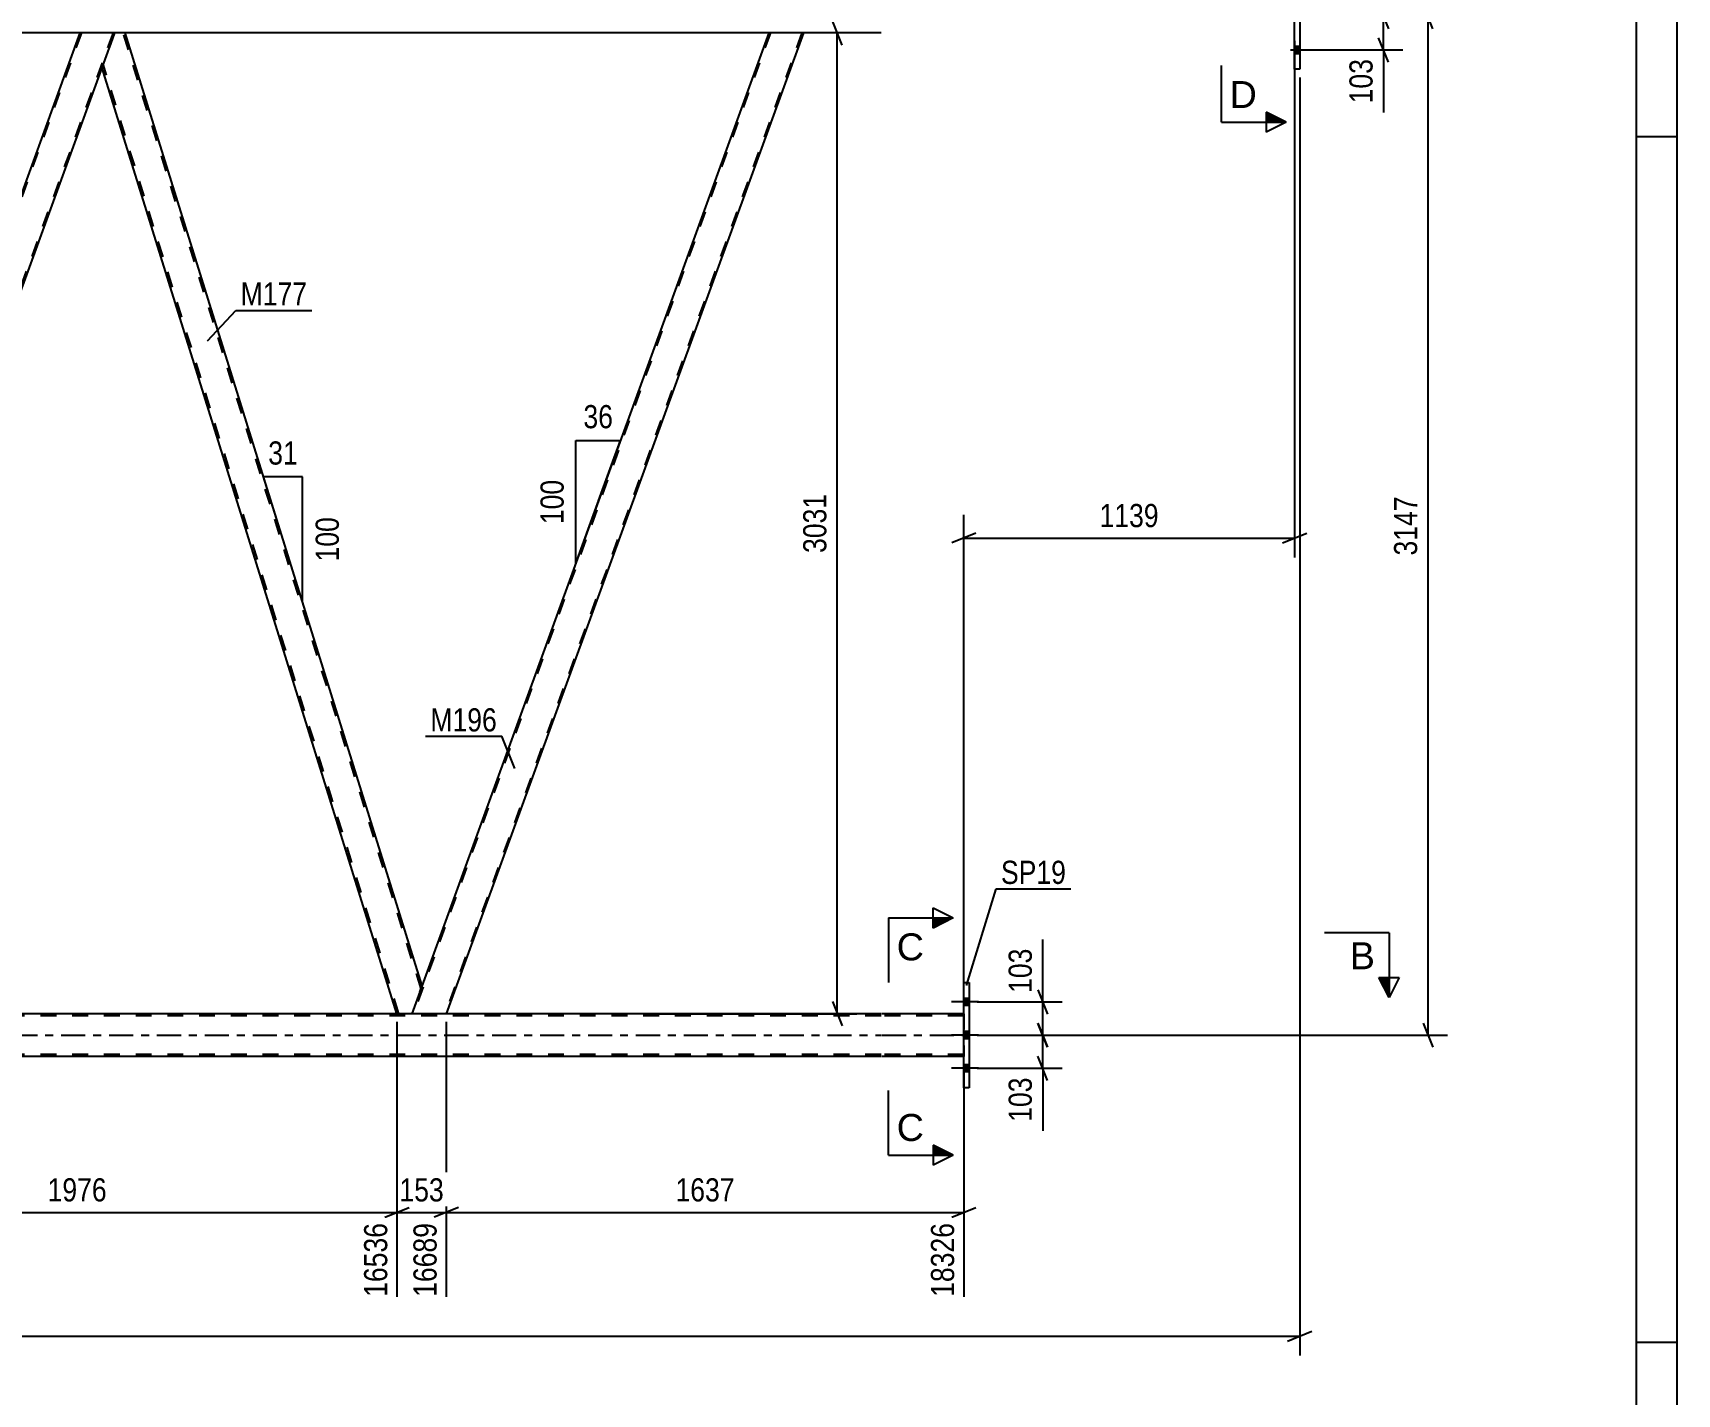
# Model space of a CAD drawing. Header units: millimetres. Extents: x 0 to 841, y 0 to 594.
# Drawn here: x 637.8 to 841, y 291.6 to 459.8 of the extents above; entities that cross this region are included whole.
import ezdxf

# ---------------------------------------------------------------- set-up
doc = ezdxf.new("R2010")
doc.units = ezdxf.units.MM
doc.linetypes.add('DXK_LINE_DOT2', pattern=[3.9198, 1.9599, -1.9599])
doc.linetypes.add('DXK_LINE_DOT3', pattern=[5.9187, 2.979, -0.9799, 0.9799, -0.9799])
doc.styles.add('Arial', font='ARIAL.TTF', dxfattribs={"height": 0.2})
doc.styles.add('Arial Narrow', font='ARIALN.TTF', dxfattribs={"height": 0.2})

# ---------------------------------------------------------------- blocks, each defined once
blk = doc.blocks.new('Unknown-318885291-1133')
at = {"color": 5, "linetype": 'Continuous'}
for p, q in [((841, 0), (841, 594)), ((836, 5), (836, 589)), ((841, 447), (836, 447)), ((841, 298), (836, 298))]:
    blk.add_line(p, q, dxfattribs=at)
blk = doc.blocks.new('Part-318885291-3918 - 3904')
at = {"color": 7, "linetype": 'DXK_LINE_DOT2'}
for p, q in [((728.95, 459.85), (684.83, 338.63)), ((732.86, 459.85), (688.74, 338.63)), ((685.9, 342.05), (684.66, 338.63)), ((688.91, 338.63), (684.66, 338.63))]:
    blk.add_line(p, q, dxfattribs=at)
at = {"color": 2, "linetype": 'Continuous'}
for p, q in [((728.78, 459.85), (685.9, 342.05)), ((733.04, 459.85), (688.91, 338.63)), ((733.04, 459.85), (728.78, 459.85))]:
    blk.add_line(p, q, dxfattribs=at)
blk = doc.blocks.new('Part-318885291-3930 - 3904')
at = {"color": 2, "linetype": 'Continuous'}
for p, q in [((643.64, 459.85), (564.08, 459.85)), ((728.78, 459.85), (649.22, 459.85)), ((742.64, 459.85), (733.04, 459.85))]:
    blk.add_line(p, q, dxfattribs=at)
at = {"color": 7, "linetype": 'DXK_LINE_DOT2'}
for p, q in [((649.22, 459.85), (643.64, 459.85)), ((733.04, 459.85), (728.78, 459.85))]:
    blk.add_line(p, q, dxfattribs=at)
blk = doc.blocks.new('Bolt-318885291-4000 - 3904')
at = {"linetype": 'Continuous'}
for points in [[(752.86, 340.53), (752.86, 339.65), (753.5, 339.65), (753.5, 340.53)], [(752.86, 340.53), (752.86, 339.65), (753.5, 339.65), (753.5, 340.53)], [(752.86, 340.53), (752.86, 339.65), (753.5, 339.65), (753.5, 340.53)], [(752.86, 336.43), (752.86, 335.55), (753.5, 335.55), (753.5, 336.43)], [(752.86, 336.43), (752.86, 335.55), (753.5, 335.55), (753.5, 336.43)], [(752.86, 332.33), (752.86, 331.45), (753.5, 331.45), (753.5, 332.33)], [(752.86, 332.33), (752.86, 331.45), (753.5, 331.45), (753.5, 332.33)], [(752.86, 332.33), (752.86, 331.45), (753.5, 331.45), (753.5, 332.33)]]:
    blk.add_hatch(color=1, dxfattribs=at).paths.add_polyline_path(points)
at = {"color": 1, "linetype": 'Continuous'}
for p, q in [((754.66, 340.09), (751.34, 340.09)), ((754.66, 340.09), (751.34, 340.09)), ((754.66, 340.09), (751.34, 340.09)), ((753.5, 340.53), (752.86, 340.53)), ((753.5, 340.53), (752.86, 340.53)), ((753.5, 340.53), (752.86, 340.53)), ((753.5, 339.65), (752.86, 339.65)), ((753.5, 339.65), (752.86, 339.65)), ((753.5, 339.65), (752.86, 339.65)), ((754.66, 335.99), (751.34, 335.99)), ((754.66, 335.99), (751.34, 335.99)), ((753.5, 336.43), (752.86, 336.43)), ((753.5, 336.43), (752.86, 336.43)), ((753.5, 335.55), (752.86, 335.55)), ((753.5, 335.55), (752.86, 335.55)), ((754.66, 331.89), (751.34, 331.89)), ((754.66, 331.89), (751.34, 331.89)), ((754.66, 331.89), (751.34, 331.89)), ((753.5, 332.33), (752.86, 332.33)), ((753.5, 332.33), (752.86, 332.33)), ((753.5, 332.33), (752.86, 332.33)), ((753.5, 331.45), (752.86, 331.45)), ((753.5, 331.45), (752.86, 331.45)), ((753.5, 331.45), (752.86, 331.45))]:
    blk.add_line(p, q, dxfattribs=at)
blk = doc.blocks.new('Part-318885291-4008 - 3904')
at = {"color": 2, "linetype": 'Continuous'}
for p, q in [((647.9, 459.85), (646.37, 455.65)), ((649.22, 459.85), (647.9, 459.85)), ((685.92, 342.1), (649.22, 459.85)), ((682.81, 338.63), (646.35, 455.6)), ((646.37, 455.65), (646.37, 455.65)), ((685.65, 341.35), (684.66, 338.63)), ((685.9, 342.04), (685.65, 341.35)), ((685.9, 342.05), (685.9, 342.04))]:
    blk.add_line(p, q, dxfattribs=at)
at = {"color": 7, "linetype": 'DXK_LINE_DOT2'}
for p, q in [((685.79, 341.73), (648.97, 459.85)), ((646.37, 455.65), (646.35, 455.6)), ((683.06, 338.63), (646.49, 455.97)), ((685.65, 341.35), (685.84, 341.88)), ((685.92, 342.1), (685.9, 342.05)), ((684.66, 338.63), (682.81, 338.63))]:
    blk.add_line(p, q, dxfattribs=at)
blk = doc.blocks.new('Part-318885291-3974 - 3904')
at = {"color": 7, "linetype": 'DXK_LINE_DOT2'}
for p, q in [((742.64, 338.39), (67.2, 338.39)), ((752.86, 338.39), (742.74, 338.39)), ((752.86, 338.63), (752.86, 333.35)), ((742.64, 333.59), (67.2, 333.59)), ((752.86, 333.59), (742.74, 333.59))]:
    blk.add_line(p, q, dxfattribs=at)
at = {"color": 2, "linetype": 'Continuous'}
for p, q in [((742.64, 338.63), (608.24, 338.63)), ((752.86, 338.63), (742.74, 338.63)), ((742.64, 333.35), (608.24, 333.35)), ((752.86, 333.35), (742.74, 333.35))]:
    blk.add_line(p, q, dxfattribs=at)
at = {"color": 7, "linetype": 'DXK_LINE_DOT3'}
for p, q in [((67.2, 335.99), (742.64, 335.99)), ((742.74, 335.99), (752.86, 335.99))]:
    blk.add_line(p, q, dxfattribs=at)
blk = doc.blocks.new('Part-318885291-4013 - 3904')
at = {"color": 7, "linetype": 'DXK_LINE_DOT2'}
for p, q in [((643.81, 459.85), (599.69, 338.63)), ((647.73, 459.85), (603.61, 338.63)), ((647.9, 459.85), (646.37, 455.65)), ((599.52, 338.63), (601.28, 343.45)), ((605.54, 343.45), (603.78, 338.63)), ((603.78, 338.63), (599.52, 338.63))]:
    blk.add_line(p, q, dxfattribs=at)
at = {"color": 2, "linetype": 'Continuous'}
for p, q in [((643.64, 459.85), (601.28, 343.45)), ((647.9, 459.85), (643.64, 459.85)), ((646.37, 455.65), (605.54, 343.45))]:
    blk.add_line(p, q, dxfattribs=at)
blk = doc.blocks.new('Bolt-318885291-4111 - 3904')
at = {"linetype": 'Continuous'}
for points in [[(794.37, 465.51), (794.37, 466.39), (793.73, 466.39), (793.73, 465.51)], [(794.37, 465.51), (794.37, 466.39), (793.73, 466.39), (793.73, 465.51)], [(794.37, 465.51), (794.37, 466.39), (793.73, 466.39), (793.73, 465.51)], [(794.37, 461.41), (794.37, 462.29), (793.73, 462.29), (793.73, 461.41)], [(794.37, 461.41), (794.37, 462.29), (793.73, 462.29), (793.73, 461.41)], [(794.37, 457.31), (794.37, 458.19), (793.73, 458.19), (793.73, 457.31)], [(794.37, 457.31), (794.37, 458.19), (793.73, 458.19), (793.73, 457.31)], [(794.37, 457.31), (794.37, 458.19), (793.73, 458.19), (793.73, 457.31)]]:
    blk.add_hatch(color=1, dxfattribs=at).paths.add_polyline_path(points)
at = {"color": 1, "linetype": 'Continuous'}
for p, q in [((793.21, 465.95), (796.53, 465.95)), ((793.21, 465.95), (796.53, 465.95)), ((793.21, 465.95), (796.53, 465.95)), ((793.73, 466.39), (794.37, 466.39)), ((793.73, 466.39), (794.37, 466.39)), ((793.73, 466.39), (794.37, 466.39)), ((793.73, 465.51), (794.37, 465.51)), ((793.73, 465.51), (794.37, 465.51)), ((793.73, 465.51), (794.37, 465.51)), ((793.21, 461.85), (796.53, 461.85)), ((793.21, 461.85), (796.53, 461.85)), ((793.73, 462.29), (794.37, 462.29)), ((793.73, 462.29), (794.37, 462.29)), ((793.73, 461.41), (794.37, 461.41)), ((793.73, 461.41), (794.37, 461.41)), ((793.21, 457.75), (796.53, 457.75)), ((793.21, 457.75), (796.53, 457.75)), ((793.21, 457.75), (796.53, 457.75)), ((793.73, 458.19), (794.37, 458.19)), ((793.73, 458.19), (794.37, 458.19)), ((793.73, 458.19), (794.37, 458.19)), ((793.73, 457.31), (794.37, 457.31)), ((793.73, 457.31), (794.37, 457.31)), ((793.73, 457.31), (794.37, 457.31))]:
    blk.add_line(p, q, dxfattribs=at)
blk = doc.blocks.new('Part-318885291-4200 - 3904')
at = {"color": 2, "linetype": 'Continuous'}
for p, q in [((752.86, 329.49), (752.86, 342.49)), ((752.86, 342.49), (753.5, 342.49)), ((753.5, 342.49), (753.5, 329.49)), ((753.5, 329.49), (752.86, 329.49))]:
    blk.add_line(p, q, dxfattribs=at)
blk = doc.blocks.new('Part-318885291-4205 - 3904')
at = {"color": 2, "linetype": 'Continuous'}
for p, q in [((794.37, 468.35), (793.73, 468.35)), ((793.73, 455.35), (793.73, 468.35)), ((794.37, 468.35), (794.37, 455.35)), ((794.37, 455.35), (793.73, 455.35))]:
    blk.add_line(p, q, dxfattribs=at)
blk = doc.blocks.new('StraightDimension-318885291-4724 - 3904')
at = {"color": 7, "linetype": 'Continuous'}
for p, q in [((793.73, 458.85), (793.73, 395.02)), ((752.86, 339.63), (752.86, 400.27)), ((754.36, 398.02), (751.36, 396.82)), ((752.86, 397.42), (793.73, 397.42)), ((792.23, 396.82), (795.23, 398.02))]:
    blk.add_line(p, q, dxfattribs=at)
at = {"color": 0}
blk.add_wipeout([(777.55, 398.17), (777.55, 402.37), (769.03, 402.37), (769.03, 398.17)], dxfattribs=at)
at = {"color": 3, "style": 'Arial Narrow'}
blk.add_text('1139', height=2.863, dxfattribs=at).set_placement((769.63, 398.77))
blk = doc.blocks.new('StraightDimension-318885291-4656 - 3904')
at = {"color": 7, "linetype": 'Continuous'}
for p, q in [((762.01, 337.49), (763.21, 334.49)), ((754.5, 335.99), (765.01, 335.99)), ((762.61, 331.89), (762.61, 335.99)), ((763.21, 330.39), (762.01, 333.39)), ((754.5, 331.89), (765.01, 331.89))]:
    blk.add_line(p, q, dxfattribs=at)
at = {"color": 0}
blk.add_wipeout([(761.86, 331.36), (757.66, 331.36), (757.66, 324.68), (761.86, 324.68)], dxfattribs=at)
at = {"color": 7, "linetype": 'Continuous'}
blk.add_line((762.61, 331.89), (762.61, 324.15), dxfattribs=at)
blk.add_line((762.61, 331.89), (762.61, 324.15), dxfattribs=at)
at = {"color": 3, "style": 'Arial Narrow'}
blk.add_text('103', height=2.863, rotation=90.0002, dxfattribs=at).set_placement((761.26, 325.28))
blk = doc.blocks.new('AngleDimension-318885291-5151 - 3904')
at = {"color": 7, "linetype": 'Continuous'}
for p, q in [((668.29, 398.65), (666.31, 405)), ((671.13, 405), (666.31, 405)), ((671.13, 389.54), (666.31, 405)), ((671.13, 389.54), (671.13, 405))]:
    blk.add_line(p, q, dxfattribs=at)
at = {"color": 0}
for points in [[(671.15, 405.9), (671.15, 410.1), (666.3, 410.1), (666.3, 405.9)], [(676.23, 400.61), (672.03, 400.61), (672.03, 393.93), (676.23, 393.93)]]:
    blk.add_wipeout(points, dxfattribs=at)
at = {"color": 3, "style": 'Arial Narrow'}
blk.add_text('31', height=2.863, dxfattribs=at).set_placement((666.9, 406.5))
blk.add_text('100', height=2.863, rotation=90.0002, dxfattribs=at).set_placement((675.63, 394.53))
blk = doc.blocks.new('StraightDimension-318885291-4648 - 3904')
at = {"color": 7, "linetype": 'Continuous'}
for p, q in [((762.01, 341.59), (763.21, 338.59)), ((754.5, 340.09), (765.01, 340.09)), ((762.61, 335.99), (762.61, 340.09)), ((763.21, 334.49), (762.01, 337.49)), ((754.5, 335.99), (765.01, 335.99))]:
    blk.add_line(p, q, dxfattribs=at)
at = {"color": 0}
blk.add_wipeout([(761.86, 347.3), (757.66, 347.3), (757.66, 340.61), (761.86, 340.61)], dxfattribs=at)
at = {"color": 7, "linetype": 'Continuous'}
blk.add_line((762.61, 340.09), (762.61, 347.82), dxfattribs=at)
blk.add_line((762.61, 340.09), (762.61, 347.82), dxfattribs=at)
at = {"color": 3, "style": 'Arial Narrow'}
blk.add_text('103', height=2.863, rotation=90.0002, dxfattribs=at).set_placement((761.26, 341.21))
blk = doc.blocks.new('AngleDimension-318885291-4356 - 3904')
at = {"color": 7, "linetype": 'Continuous'}
for p, q in [((704.91, 409.49), (710.45, 409.49)), ((704.91, 394.27), (710.45, 409.49)), ((704.91, 394.27), (704.91, 409.49)), ((707.73, 402.01), (710.45, 409.49))]:
    blk.add_line(p, q, dxfattribs=at)
at = {"color": 0}
for points in [[(710.11, 410.39), (710.11, 414.59), (705.25, 414.59), (705.25, 410.39)], [(704.01, 405.22), (699.81, 405.22), (699.81, 398.54), (704.01, 398.54)]]:
    blk.add_wipeout(points, dxfattribs=at)
at = {"color": 3, "style": 'Arial Narrow'}
blk.add_text('36', height=2.863, dxfattribs=at).set_placement((705.85, 410.99))
blk.add_text('100', height=2.863, rotation=90.0002, dxfattribs=at).set_placement((703.41, 399.14))
blk = doc.blocks.new('StraightDimension-318885291-4665 - 3904')
at = {"color": 7, "linetype": 'Continuous'}
for p, q in [((804.12, 463.35), (805.32, 460.35)), ((795.92, 461.85), (807.12, 461.85)), ((804.72, 457.75), (804.72, 461.85)), ((805.32, 456.25), (804.12, 459.25)), ((795.92, 457.75), (807.12, 457.75))]:
    blk.add_line(p, q, dxfattribs=at)
at = {"color": 0}
blk.add_wipeout([(803.97, 457.22), (799.77, 457.22), (799.77, 450.54), (803.97, 450.54)], dxfattribs=at)
at = {"color": 7, "linetype": 'Continuous'}
blk.add_line((804.72, 457.75), (804.72, 450.01), dxfattribs=at)
blk.add_line((804.72, 457.75), (804.72, 450.01), dxfattribs=at)
at = {"color": 3, "style": 'Arial Narrow'}
blk.add_text('103', height=2.863, rotation=90.0002, dxfattribs=at).set_placement((803.37, 451.14))
blk = doc.blocks.new('StraightDimension-318885291-4735 - 3904')
at = {"color": 7, "linetype": 'Continuous'}
for p, q in [((810.83, 460.35), (809.63, 463.35)), ((795.37, 461.85), (812.63, 461.85)), ((810.23, 335.99), (810.23, 461.85)), ((809.63, 337.49), (810.83, 334.49)), ((754.5, 335.99), (812.63, 335.99))]:
    blk.add_line(p, q, dxfattribs=at)
at = {"color": 0}
blk.add_wipeout([(809.48, 403.17), (805.28, 403.17), (805.28, 394.66), (809.48, 394.66)], dxfattribs=at)
at = {"color": 3, "style": 'Arial Narrow'}
blk.add_text('3147', height=2.863, rotation=90.0002, dxfattribs=at).set_placement((808.88, 395.26))
blk = doc.blocks.new('StraightDimension-318885291-4745 - 3904')
at = {"color": 7, "linetype": 'Continuous'}
for p, q in [((737.82, 458.35), (736.62, 461.35)), ((740.14, 459.85), (734.37, 459.85)), ((737.22, 338.63), (737.22, 459.85)), ((736.62, 340.13), (737.82, 337.13)), ((713.89, 338.63), (739.62, 338.63))]:
    blk.add_line(p, q, dxfattribs=at)
at = {"color": 0}
blk.add_wipeout([(736.47, 403.49), (732.27, 403.49), (732.27, 394.98), (736.47, 394.98)], dxfattribs=at)
at = {"color": 3, "style": 'Arial Narrow'}
blk.add_text('3031', height=2.863, rotation=90.0002, dxfattribs=at).set_placement((735.87, 395.58))
blk = doc.blocks.new('StraightDimension-318885291-15431 - 3904')
at = {"color": 7, "linetype": 'Continuous'}
for p, q in [((688.91, 337.63), (688.91, 303.65)), ((752.86, 332.35), (752.86, 303.65)), ((690.41, 314.69), (687.41, 313.49)), ((688.91, 314.09), (752.86, 314.09)), ((751.36, 313.49), (754.36, 314.69))]:
    blk.add_line(p, q, dxfattribs=at)
at = {"color": 0}
blk.add_wipeout([(725.14, 314.84), (725.14, 319.04), (716.63, 319.04), (716.63, 314.84)], dxfattribs=at)
at = {"color": 0, "linetype": 'Continuous'}
blk.add_wipeout([(752.26, 313.39), (748.06, 313.39), (748.06, 303.05), (752.26, 303.05)], dxfattribs=at)
at = {"color": 3, "style": 'Arial Narrow'}
blk.add_text('1637', height=2.863, dxfattribs=at).set_placement((717.23, 315.44))
at = {"color": 3, "linetype": 'Continuous', "style": 'Arial Narrow'}
blk.add_text('18326', height=2.863, rotation=90.0002, dxfattribs=at).set_placement((751.66, 303.65))
blk = doc.blocks.new('StraightDimension-318885291-15021 - 3904')
at = {"color": 7, "linetype": 'Continuous'}
for p, q in [((794.37, 454.35), (794.37, 296.39)), ((56.34, 298.79), (794.37, 298.79)), ((792.87, 298.19), (795.87, 299.39))]:
    blk.add_line(p, q, dxfattribs=at)
blk = doc.blocks.new('StraightDimension-318885291-15432 - 3904')
at = {"color": 7, "linetype": 'Continuous'}
for p, q in [((682.81, 337.63), (682.81, 303.65)), ((688.91, 337.63), (688.91, 303.65)), ((681.31, 313.49), (684.31, 314.69)), ((682.81, 314.09), (688.91, 314.09)), ((690.41, 314.69), (687.41, 313.49))]:
    blk.add_line(p, q, dxfattribs=at)
at = {"color": 0}
blk.add_wipeout([(689.21, 314.84), (689.21, 319.04), (682.52, 319.04), (682.52, 314.84)], dxfattribs=at)
at = {"color": 0, "linetype": 'Continuous'}
blk.add_wipeout([(688.31, 313.39), (684.11, 313.39), (684.11, 303.05), (688.31, 303.05)], dxfattribs=at)
at = {"color": 3, "style": 'Arial Narrow'}
blk.add_text('153', height=2.863, dxfattribs=at).set_placement((683.12, 315.44))
at = {"color": 3, "linetype": 'Continuous', "style": 'Arial Narrow'}
blk.add_text('16689', height=2.863, rotation=90.0002, dxfattribs=at).set_placement((687.71, 303.65))
blk = doc.blocks.new('StraightDimension-318885291-15433 - 3904')
at = {"color": 7, "linetype": 'Continuous'}
for p, q in [((603.78, 337.63), (603.78, 303.65)), ((682.81, 337.63), (682.81, 303.65)), ((605.28, 314.69), (602.28, 313.49)), ((603.78, 314.09), (682.81, 314.09)), ((681.31, 313.49), (684.31, 314.69))]:
    blk.add_line(p, q, dxfattribs=at)
at = {"color": 0}
blk.add_wipeout([(647.55, 314.84), (647.55, 319.04), (639.04, 319.04), (639.04, 314.84)], dxfattribs=at)
at = {"color": 0, "linetype": 'Continuous'}
blk.add_wipeout([(682.21, 313.39), (678.01, 313.39), (678.01, 303.05), (682.21, 303.05)], dxfattribs=at)
at = {"color": 3, "style": 'Arial Narrow'}
blk.add_text('1976', height=2.863, dxfattribs=at).set_placement((639.64, 315.44))
at = {"color": 3, "linetype": 'Continuous', "style": 'Arial Narrow'}
blk.add_text('16536', height=2.863, rotation=90.0002, dxfattribs=at).set_placement((681.61, 303.65))
blk = doc.blocks.new('Mark-318885291-3914 - 3904')
at = {"color": 0}
blk.add_wipeout([(695.16, 373.52), (695.16, 376.52), (686.94, 376.52), (686.94, 373.52)], dxfattribs=at)
blk.add_wipeout([(695.16, 373.52), (695.16, 376.52), (686.94, 376.52), (686.94, 373.52)], dxfattribs=at)
at = {"color": 30, "linetype": 'Continuous'}
for p in [(686.34, 372.92), (697.38, 368.94)]:
    blk.add_line(p, (695.76, 372.92), dxfattribs=at)
at = {"color": 3, "style": 'Arial Narrow'}
blk.add_text('M196', height=2.863, dxfattribs=at).set_placement((686.94, 373.52))
blk = doc.blocks.new('SectionMark-318885291-5672 - 3904')
at = {"linetype": 'Continuous'}
for points in [[(749.06, 349.23), (749.06, 350.48), (751.56, 350.48)], [(749.06, 321.16), (749.06, 322.41), (751.56, 321.16)]]:
    blk.add_hatch(color=6, dxfattribs=at).paths.add_polyline_path(points)
at = {"color": 6, "linetype": 'Continuous'}
for p, q in [((749.06, 349.23), (749.06, 351.73)), ((749.06, 351.73), (751.56, 350.48)), ((743.56, 350.48), (751.56, 350.48)), ((751.56, 350.48), (749.06, 349.23)), ((743.56, 321.16), (751.56, 321.16)), ((751.56, 321.16), (749.06, 322.41)), ((749.06, 322.41), (749.06, 319.91)), ((751.56, 321.16), (749.06, 319.91))]:
    blk.add_line(p, q, dxfattribs=at)
at = {"color": 0, "linetype": 'Continuous'}
for points in [[(747.93, 345.23), (747.93, 348.73), (744.56, 348.73), (744.56, 345.23)], [(747.93, 322.91), (747.93, 326.41), (744.56, 326.41), (744.56, 322.91)]]:
    blk.add_wipeout(points, dxfattribs=at)
at = {"color": 6, "linetype": 'Continuous'}
for p, q in [((743.56, 350.48), (743.56, 342.48)), ((743.56, 321.16), (743.56, 329.16))]:
    blk.add_line(p, q, dxfattribs=at)
at = {"color": 3, "linetype": 'Continuous', "style": 'Arial'}
for p in [(744.56, 345.23), (744.56, 322.91)]:
    blk.add_text('C', height=3.34, dxfattribs=at).set_placement(p)
blk = doc.blocks.new('Mark-318885291-4004 - 3904')
at = {"color": 0}
blk.add_wipeout([(671.71, 426.16), (671.71, 429.16), (663.49, 429.16), (663.49, 426.16)], dxfattribs=at)
blk.add_wipeout([(671.71, 426.16), (671.71, 429.16), (663.49, 429.16), (663.49, 426.16)], dxfattribs=at)
at = {"color": 30, "linetype": 'Continuous'}
for p, q in [((659.39, 421.81), (662.89, 425.56)), ((662.89, 425.56), (672.31, 425.56))]:
    blk.add_line(p, q, dxfattribs=at)
at = {"color": 3, "style": 'Arial Narrow'}
blk.add_text('M177', height=2.863, dxfattribs=at).set_placement((663.49, 426.16))
blk = doc.blocks.new('Mark-318885291-4196 - 3904')
at = {"color": 0}
blk.add_wipeout([(765.49, 354.68), (765.49, 357.68), (757.45, 357.68), (757.45, 354.68)], dxfattribs=at)
blk.add_wipeout([(765.49, 354.68), (765.49, 357.68), (757.45, 357.68), (757.45, 354.68)], dxfattribs=at)
at = {"color": 30, "linetype": 'Continuous'}
for p, q in [((753.19, 342.14), (756.85, 354.08)), ((756.85, 354.08), (766.09, 354.08))]:
    blk.add_line(p, q, dxfattribs=at)
at = {"color": 3, "style": 'Arial Narrow'}
blk.add_text('SP19', height=2.863, dxfattribs=at).set_placement((757.45, 354.68))
blk = doc.blocks.new('SectionMark-318885291-5642 - 3904')
at = {"color": 6, "linetype": 'Continuous'}
for p in [(805.41, 348.63), (806.66, 343.13)]:
    blk.add_line(p, (805.41, 340.63), dxfattribs=at)
at = {"color": 0, "linetype": 'Continuous'}
blk.add_wipeout([(803.66, 344.13), (803.66, 347.63), (800.55, 347.63), (800.55, 344.13)], dxfattribs=at)
at = {"linetype": 'Continuous'}
blk.add_hatch(color=6, dxfattribs=at).paths.add_polyline_path([(804.16, 343.13), (805.41, 343.13), (805.41, 340.63)])
at = {"color": 6, "linetype": 'Continuous'}
for p, q in [((805.41, 348.63), (797.41, 348.63)), ((804.16, 343.13), (806.66, 343.13)), ((805.41, 340.63), (804.16, 343.13))]:
    blk.add_line(p, q, dxfattribs=at)
at = {"color": 3, "linetype": 'Continuous', "style": 'Arial'}
blk.add_text('B', height=3.34, dxfattribs=at).set_placement((800.55, 344.13))
blk = doc.blocks.new('SectionMark-318885291-5684 - 3904')
at = {"linetype": 'Continuous'}
for points in [[(790.2, 475.09), (790.2, 476.34), (792.7, 476.34)], [(790.2, 448.81), (790.2, 450.06), (792.7, 448.81)]]:
    blk.add_hatch(color=6, dxfattribs=at).paths.add_polyline_path(points)
at = {"color": 6, "linetype": 'Continuous'}
for p, q in [((790.2, 475.09), (790.2, 477.59)), ((790.2, 477.59), (792.7, 476.34)), ((784.7, 476.34), (792.7, 476.34)), ((792.7, 476.34), (790.2, 475.09)), ((792.7, 448.81), (790.2, 450.06)), ((790.2, 450.06), (790.2, 447.56)), ((784.7, 448.81), (792.7, 448.81)), ((792.7, 448.81), (790.2, 447.56))]:
    blk.add_line(p, q, dxfattribs=at)
at = {"color": 0, "linetype": 'Continuous'}
for points in [[(789.07, 471.09), (789.07, 474.59), (785.7, 474.59), (785.7, 471.09)], [(789.07, 450.56), (789.07, 454.06), (785.7, 454.06), (785.7, 450.56)]]:
    blk.add_wipeout(points, dxfattribs=at)
at = {"color": 6, "linetype": 'Continuous'}
for p, q in [((784.7, 476.34), (784.7, 469.34)), ((784.7, 448.81), (784.7, 455.81))]:
    blk.add_line(p, q, dxfattribs=at)
at = {"color": 3, "linetype": 'Continuous', "style": 'Arial'}
for p in [(785.7, 471.09), (785.7, 450.56)]:
    blk.add_text('D', height=3.34, dxfattribs=at).set_placement(p)

msp = doc.modelspace()

# ---------------------------------------------------------------- block references
for name in ['Unknown-318885291-1133', 'Part-318885291-4205 - 3904', 'Bolt-318885291-4111 - 3904', 'Part-318885291-3930 - 3904', 'Part-318885291-4013 - 3904', 'Part-318885291-4008 - 3904', 'Part-318885291-3918 - 3904', 'Part-318885291-4200 - 3904', 'Bolt-318885291-4000 - 3904', 'Part-318885291-3974 - 3904']:
    msp.add_blockref(name, (0, 0))

# ---------------------------------------------------------------- next in the draw order: block references
for name in ['StraightDimension-318885291-4745 - 3904', 'StraightDimension-318885291-4724 - 3904', 'AngleDimension-318885291-4356 - 3904', 'AngleDimension-318885291-5151 - 3904', 'StraightDimension-318885291-4656 - 3904']:
    msp.add_blockref(name, (0, 0))

# ---------------------------------------------------------------- next in the draw order: block references
for name in ['StraightDimension-318885291-4665 - 3904', 'StraightDimension-318885291-4648 - 3904']:
    msp.add_blockref(name, (0, 0))

# ---------------------------------------------------------------- next in the draw order: block references
msp.add_blockref('StraightDimension-318885291-4735 - 3904', (0, 0))

# ---------------------------------------------------------------- next in the draw order: block references
msp.add_blockref('StraightDimension-318885291-15431 - 3904', (0, 0))

# ---------------------------------------------------------------- next in the draw order: block references
msp.add_blockref('StraightDimension-318885291-15021 - 3904', (0, 0))

# ---------------------------------------------------------------- next in the draw order: block references
for name in ['SectionMark-318885291-5684 - 3904', 'Mark-318885291-4004 - 3904', 'Mark-318885291-3914 - 3904', 'Mark-318885291-4196 - 3904', 'SectionMark-318885291-5672 - 3904', 'StraightDimension-318885291-15432 - 3904']:
    msp.add_blockref(name, (0, 0))

# ---------------------------------------------------------------- next in the draw order: block references
for name in ['SectionMark-318885291-5642 - 3904', 'StraightDimension-318885291-15433 - 3904']:
    msp.add_blockref(name, (0, 0))

doc.saveas('drawing.dxf')
